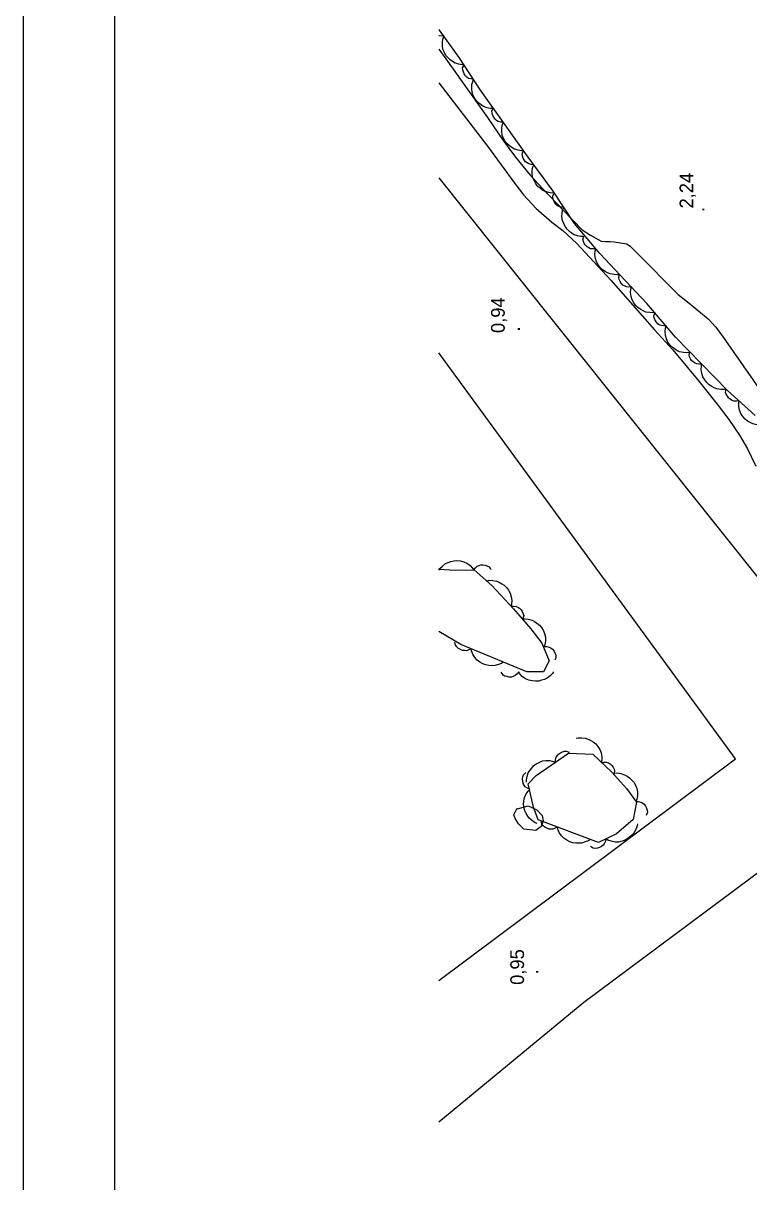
# Model space of a CAD drawing. Extents: x 747954 to 748544, y 4317181 to 4318208.
# Drawn here: x 747954.5 to 748034, y 4317620.4 to 4317747.3 of the extents above; entities that cross this region are included whole.
import ezdxf

# ---------------------------------------------------------------- set-up
doc = ezdxf.new("R2010")
doc.units = 0
doc.linetypes.add('DASHED', pattern=[0])
doc.layers.get('0').update_dxf_attribs({"linetype": 'CONTINUOUS'})
for name, color, linetype in [('11', 7, 'CONTINUOUS'), ('21', 7, 'CONTINUOUS'), ('44', 7, 'CONTINUOUS'), ('48', 7, 'CONTINUOUS'), ('53', 7, 'CONTINUOUS'), ('PATTERN_CLASS', 7, 'CONTINUOUS')]:
    doc.layers.add(name, color=color, linetype=linetype)

msp = doc.modelspace()

# ---------------------------------------------------------------- linework, layer by layer
at = {"layer": '11', "color": 0, "linetype": 'DASHED'}
for points in [[(748000, 4317730.39), (748047.04, 4317671.48), (748099.46, 4317601.11)], [(748000, 4317642.55), (748032.47, 4317666.8), (748000, 4317711.22)], [(748088.17, 4317591.9), (748039.01, 4317657.33), (748015.85, 4317640.14), (748000, 4317627.04)]]:
    msp.add_lwpolyline(points, dxfattribs=at)
at = {"layer": '21', "color": 0, "linetype": 'CONTINUOUS'}
msp.add_lwpolyline([(748008.56, 4317661.39), (748008.61, 4317661.34), (748009.78, 4317661.66), (748010.71, 4317661.23), (748011.3, 4317660.61), (748011.43, 4317660), (748011.19, 4317659.4), (748010.63, 4317658.96), (748009.3, 4317659.1), (748008.7, 4317659.67), (748008.35, 4317660.28), (748008.19, 4317660.67), (748008.56, 4317661.39)], dxfattribs=at)
at = {"layer": '44', "color": 0, "linetype": 'CONTINUOUS'}
for points in [[(748000, 4317744.45), (748000.77, 4317743.41), (748005.33, 4317736.98), (748007.03, 4317734.46), (748008.4, 4317732.64), (748009.98, 4317730.69), (748011.37, 4317729.17), (748013.59, 4317726.83), (748015.7, 4317724.71), (748016.58, 4317724.09), (748017.76, 4317723.44), (748018.24, 4317723.41), (748018.74, 4317723.41), (748019.19, 4317723.39), (748020.58, 4317723.17), (748020.95, 4317722.91), (748021.62, 4317722.21), (748026.2, 4317717.6), (748027.21, 4317716.82), (748029.48, 4317714.96), (748030.33, 4317714.05), (748031.12, 4317712.96), (748041.82, 4317697.63)], [(748000, 4317740.79), (748005.31, 4317733.84), (748008.3, 4317729.78), (748009.27, 4317728.51), (748010.66, 4317727.02), (748012.36, 4317725.53), (748013.58, 4317724.61), (748015.09, 4317723.19), (748018.81, 4317719.19), (748023.6, 4317713.76), (748025.62, 4317711.57), (748028.46, 4317708.14), (748030.47, 4317705.61), (748031.75, 4317703.92), (748032.89, 4317702.21), (748033.77, 4317700.71), (748034.68, 4317698.84)]]:
    msp.add_lwpolyline(points, dxfattribs=at)
at = {"layer": '53', "color": 0, "linetype": 'CONTINUOUS'}
for points in [[(748002.77, 4317742.77), (748002.54, 4317742.75), (748002.18, 4317742.82), (748001.77, 4317742.94), (748001.5, 4317743.1), (748001.24, 4317743.3), (748001, 4317743.51), (748000.78, 4317743.78), (748000.6, 4317744.11), (748000.45, 4317744.47), (748000.38, 4317744.85), (748000.39, 4317745.29), (748000.47, 4317745.65), (748000.56, 4317745.87), (748000, 4317745.93)], [(748005.89, 4317737.98), (748005.66, 4317737.97), (748005.3, 4317738.05), (748004.9, 4317738.19), (748004.64, 4317738.36), (748004.39, 4317738.57), (748004.15, 4317738.78), (748003.94, 4317739.06), (748003.77, 4317739.39), (748003.64, 4317739.76), (748003.59, 4317740.14), (748003.61, 4317740.58), (748003.7, 4317740.94), (748003.8, 4317741.16), (748003.53, 4317741.2), (748003.25, 4317741.27), (748003.07, 4317741.4), (748002.91, 4317741.53), (748002.77, 4317741.75), (748002.68, 4317741.95), (748002.61, 4317742.2), (748002.6, 4317742.42), (748002.68, 4317742.6), (748002.74, 4317742.75)], [(748009.26, 4317733.35), (748009.03, 4317733.34), (748008.67, 4317733.41), (748008.27, 4317733.53), (748007.99, 4317733.69), (748007.74, 4317733.89), (748007.49, 4317734.09), (748007.27, 4317734.37), (748007.09, 4317734.69), (748006.94, 4317735.05), (748006.88, 4317735.43), (748006.89, 4317735.87), (748006.96, 4317736.23), (748007.06, 4317736.46), (748006.78, 4317736.48), (748006.5, 4317736.55), (748006.32, 4317736.67), (748006.15, 4317736.8), (748006, 4317737.01), (748005.9, 4317737.21), (748005.83, 4317737.45), (748005.81, 4317737.67), (748005.88, 4317737.86), (748005.94, 4317738.01)], [(748012.63, 4317728.73), (748012.4, 4317728.71), (748012.04, 4317728.78), (748011.63, 4317728.89), (748011.36, 4317729.05), (748011.1, 4317729.25), (748010.85, 4317729.45), (748010.63, 4317729.72), (748010.45, 4317730.04), (748010.29, 4317730.4), (748010.22, 4317730.79), (748010.23, 4317731.22), (748010.3, 4317731.58), (748010.39, 4317731.81), (748010.12, 4317731.83), (748009.83, 4317731.9), (748009.65, 4317732.01), (748009.48, 4317732.14), (748009.33, 4317732.35), (748009.23, 4317732.55), (748009.16, 4317732.79), (748009.13, 4317733.01), (748009.2, 4317733.2), (748009.26, 4317733.35)], [(748015.79, 4317723.96), (748015.55, 4317723.95), (748015.19, 4317724.03), (748014.8, 4317724.16), (748014.53, 4317724.33), (748014.28, 4317724.54), (748014.04, 4317724.76), (748013.83, 4317725.04), (748013.66, 4317725.37), (748013.52, 4317725.73), (748013.47, 4317726.12), (748013.5, 4317726.55), (748013.58, 4317726.91), (748013.68, 4317727.14), (748013.41, 4317727.17), (748013.13, 4317727.25), (748012.95, 4317727.37), (748012.79, 4317727.5), (748012.65, 4317727.72), (748012.56, 4317727.93), (748012.49, 4317728.17), (748012.48, 4317728.39), (748012.56, 4317728.57), (748012.62, 4317728.72)], [(748019.77, 4317719.83), (748019.54, 4317719.78), (748019.17, 4317719.8), (748018.76, 4317719.86), (748018.46, 4317719.99), (748018.19, 4317720.15), (748017.92, 4317720.32), (748017.66, 4317720.56), (748017.44, 4317720.86), (748017.24, 4317721.2), (748017.13, 4317721.57), (748017.08, 4317722), (748017.1, 4317722.37), (748017.17, 4317722.61), (748016.89, 4317722.6), (748016.6, 4317722.63), (748016.4, 4317722.72), (748016.22, 4317722.82), (748016.05, 4317723.01), (748015.92, 4317723.2), (748015.82, 4317723.43), (748015.77, 4317723.64), (748015.82, 4317723.84), (748015.85, 4317723.99)], [(748023.68, 4317715.65), (748023.45, 4317715.6), (748023.08, 4317715.63), (748022.67, 4317715.69), (748022.37, 4317715.81), (748022.1, 4317715.98), (748021.83, 4317716.15), (748021.57, 4317716.39), (748021.35, 4317716.69), (748021.15, 4317717.03), (748021.04, 4317717.4), (748020.99, 4317717.83), (748021.02, 4317718.2), (748021.08, 4317718.44), (748020.81, 4317718.43), (748020.52, 4317718.46), (748020.32, 4317718.55), (748020.14, 4317718.65), (748019.96, 4317718.84), (748019.84, 4317719.03), (748019.74, 4317719.26), (748019.69, 4317719.48), (748019.74, 4317719.67), (748019.77, 4317719.83)], [(748027.36, 4317711.27), (748027.13, 4317711.23), (748026.76, 4317711.27), (748026.35, 4317711.35), (748026.06, 4317711.49), (748025.79, 4317711.67), (748025.53, 4317711.85), (748025.29, 4317712.1), (748025.08, 4317712.41), (748024.9, 4317712.76), (748024.8, 4317713.13), (748024.77, 4317713.57), (748024.81, 4317713.93), (748024.89, 4317714.17), (748024.61, 4317714.17), (748024.32, 4317714.21), (748024.13, 4317714.31), (748023.96, 4317714.42), (748023.79, 4317714.62), (748023.67, 4317714.81), (748023.58, 4317715.05), (748023.54, 4317715.26), (748023.59, 4317715.46), (748023.63, 4317715.61)], [(748031.45, 4317707.26), (748031.22, 4317707.21), (748030.86, 4317707.23), (748030.44, 4317707.29), (748030.14, 4317707.4), (748029.86, 4317707.56), (748029.59, 4317707.73), (748029.33, 4317707.97), (748029.1, 4317708.26), (748028.9, 4317708.59), (748028.78, 4317708.96), (748028.72, 4317709.4), (748028.74, 4317709.76), (748028.8, 4317710), (748028.52, 4317709.98), (748028.24, 4317710.01), (748028.04, 4317710.1), (748027.86, 4317710.2), (748027.67, 4317710.39), (748027.55, 4317710.57), (748027.44, 4317710.8), (748027.39, 4317711.01), (748027.43, 4317711.21), (748027.46, 4317711.36)], [(748035.68, 4317703.41), (748035.45, 4317703.34), (748035.09, 4317703.34), (748034.67, 4317703.37), (748034.37, 4317703.47), (748034.08, 4317703.61), (748033.79, 4317703.76), (748033.52, 4317703.98), (748033.27, 4317704.26), (748033.05, 4317704.58), (748032.91, 4317704.94), (748032.82, 4317705.37), (748032.82, 4317705.74), (748032.86, 4317705.98), (748032.59, 4317705.94), (748032.3, 4317705.95), (748032.1, 4317706.03), (748031.91, 4317706.12), (748031.71, 4317706.29), (748031.58, 4317706.47), (748031.45, 4317706.69), (748031.39, 4317706.9), (748031.42, 4317707.1), (748031.44, 4317707.25)], [(748000, 4317687.44), (748000.12, 4317687.64), (748000.38, 4317687.9), (748000.71, 4317688.16), (748001, 4317688.29), (748001.31, 4317688.39), (748001.62, 4317688.47), (748001.97, 4317688.49), (748002.34, 4317688.46), (748002.72, 4317688.37), (748003.07, 4317688.2), (748003.42, 4317687.95), (748003.68, 4317687.68), (748003.81, 4317687.47), (748003.99, 4317687.68), (748004.2, 4317687.87), (748004.4, 4317687.96), (748004.6, 4317688.02), (748004.86, 4317688.02), (748005.08, 4317687.98), (748005.32, 4317687.9), (748005.51, 4317687.8), (748005.63, 4317687.63), (748005.72, 4317687.5)], [(748005.29, 4317686.29), (748005.52, 4317686.34), (748005.89, 4317686.31), (748006.3, 4317686.25), (748006.6, 4317686.13), (748006.88, 4317685.96), (748007.15, 4317685.79), (748007.4, 4317685.55), (748007.62, 4317685.25), (748007.82, 4317684.91), (748007.93, 4317684.54), (748007.98, 4317684.11), (748007.96, 4317683.74), (748007.89, 4317683.5), (748008.17, 4317683.51), (748008.46, 4317683.48), (748008.65, 4317683.39), (748008.83, 4317683.29), (748009.01, 4317683.1), (748009.13, 4317682.91), (748009.24, 4317682.68), (748009.29, 4317682.47), (748009.24, 4317682.27), (748009.21, 4317682.12)], [(748009.2, 4317682.11), (748009.43, 4317682.13), (748009.79, 4317682.07), (748010.2, 4317681.97), (748010.48, 4317681.82), (748010.74, 4317681.63), (748011, 4317681.44), (748011.23, 4317681.17), (748011.42, 4317680.86), (748011.58, 4317680.5), (748011.66, 4317680.12), (748011.67, 4317679.69), (748011.61, 4317679.32), (748011.53, 4317679.09), (748011.8, 4317679.08), (748012.09, 4317679.02), (748012.28, 4317678.91), (748012.45, 4317678.79), (748012.61, 4317678.59), (748012.71, 4317678.39), (748012.79, 4317678.15), (748012.82, 4317677.93), (748012.76, 4317677.74), (748012.71, 4317677.59)], [(748007.05, 4317677.38), (748006.86, 4317677.24), (748006.51, 4317677.11), (748006.11, 4317677), (748005.79, 4317676.99), (748005.47, 4317677.02), (748005.15, 4317677.07), (748004.82, 4317677.18), (748004.5, 4317677.36), (748004.18, 4317677.59), (748003.92, 4317677.88), (748003.7, 4317678.26), (748003.57, 4317678.6), (748003.53, 4317678.85), (748003.29, 4317678.72), (748003.01, 4317678.63), (748002.79, 4317678.64), (748002.59, 4317678.66), (748002.35, 4317678.76), (748002.16, 4317678.88), (748001.97, 4317679.04), (748001.83, 4317679.22), (748001.8, 4317679.42), (748001.76, 4317679.57)], [(748012.55, 4317676.33), (748012.43, 4317676.13), (748012.17, 4317675.88), (748011.84, 4317675.61), (748011.55, 4317675.48), (748011.24, 4317675.39), (748010.93, 4317675.3), (748010.58, 4317675.28), (748010.21, 4317675.32), (748009.83, 4317675.4), (748009.48, 4317675.57), (748009.13, 4317675.82), (748008.87, 4317676.09), (748008.74, 4317676.3), (748008.56, 4317676.09), (748008.35, 4317675.9), (748008.15, 4317675.81), (748007.95, 4317675.75), (748007.69, 4317675.75), (748007.47, 4317675.79), (748007.23, 4317675.86), (748007.03, 4317675.97), (748006.92, 4317676.14), (748006.83, 4317676.27)], [(748015.02, 4317669.04), (748015.25, 4317669.1), (748015.62, 4317669.1), (748016.03, 4317669.06), (748016.33, 4317668.96), (748016.62, 4317668.81), (748016.9, 4317668.65), (748017.17, 4317668.43), (748017.41, 4317668.14), (748017.62, 4317667.82), (748017.76, 4317667.45), (748017.84, 4317667.02), (748017.83, 4317666.66), (748017.78, 4317666.41), (748018.06, 4317666.44), (748018.35, 4317666.43), (748018.55, 4317666.35), (748018.74, 4317666.26), (748018.92, 4317666.08), (748019.06, 4317665.9), (748019.18, 4317665.67), (748019.24, 4317665.46), (748019.2, 4317665.26), (748019.18, 4317665.11)], [(748009.6, 4317664.26), (748009.59, 4317664.5), (748009.67, 4317664.86), (748009.79, 4317665.26), (748009.96, 4317665.53), (748010.16, 4317665.78), (748010.37, 4317666.02), (748010.65, 4317666.24), (748010.98, 4317666.41), (748011.34, 4317666.56), (748011.72, 4317666.61), (748012.16, 4317666.6), (748012.52, 4317666.52), (748012.75, 4317666.42), (748012.77, 4317666.69), (748012.85, 4317666.98), (748012.97, 4317667.15), (748013.1, 4317667.32), (748013.31, 4317667.47), (748013.52, 4317667.56), (748013.76, 4317667.63), (748013.98, 4317667.64), (748014.16, 4317667.57), (748014.31, 4317667.51)], [(748010.76, 4317659.73), (748010.54, 4317659.8), (748010.24, 4317660.01), (748009.91, 4317660.27), (748009.72, 4317660.53), (748009.57, 4317660.81), (748009.42, 4317661.1), (748009.32, 4317661.43), (748009.28, 4317661.8), (748009.29, 4317662.19), (748009.37, 4317662.57), (748009.55, 4317662.97), (748009.76, 4317663.27), (748009.94, 4317663.45), (748009.69, 4317663.58), (748009.46, 4317663.75), (748009.34, 4317663.93), (748009.23, 4317664.11), (748009.18, 4317664.36), (748009.17, 4317664.59), (748009.19, 4317664.84), (748009.26, 4317665.05), (748009.4, 4317665.19), (748009.51, 4317665.31)], [(748019.33, 4317665.22), (748019.56, 4317665.25), (748019.92, 4317665.18), (748020.32, 4317665.06), (748020.6, 4317664.91), (748020.86, 4317664.71), (748021.1, 4317664.5), (748021.33, 4317664.23), (748021.51, 4317663.91), (748021.66, 4317663.55), (748021.73, 4317663.17), (748021.73, 4317662.73), (748021.66, 4317662.37), (748021.57, 4317662.14), (748021.84, 4317662.12), (748022.13, 4317662.06), (748022.31, 4317661.94), (748022.47, 4317661.82), (748022.63, 4317661.61), (748022.73, 4317661.41), (748022.8, 4317661.16), (748022.83, 4317660.95), (748022.75, 4317660.76), (748022.7, 4317660.61)], [(748016.55, 4317657.98), (748016.37, 4317657.84), (748016.02, 4317657.7), (748015.62, 4317657.57), (748015.31, 4317657.55), (748014.98, 4317657.58), (748014.67, 4317657.61), (748014.33, 4317657.72), (748014, 4317657.88), (748013.68, 4317658.1), (748013.41, 4317658.38), (748013.17, 4317658.75), (748013.03, 4317659.09), (748012.99, 4317659.33), (748012.74, 4317659.2), (748012.47, 4317659.1), (748012.26, 4317659.1), (748012.05, 4317659.11), (748011.8, 4317659.2), (748011.61, 4317659.32), (748011.42, 4317659.48), (748011.28, 4317659.65), (748011.23, 4317659.84), (748011.2, 4317660)], [(748021.73, 4317659.69), (748021.71, 4317659.46), (748021.58, 4317659.12), (748021.39, 4317658.74), (748021.19, 4317658.49), (748020.95, 4317658.28), (748020.7, 4317658.07), (748020.4, 4317657.9), (748020.05, 4317657.77), (748019.67, 4317657.69), (748019.28, 4317657.69), (748018.85, 4317657.77), (748018.51, 4317657.91), (748018.3, 4317658.04), (748018.23, 4317657.77), (748018.11, 4317657.5), (748017.97, 4317657.34), (748017.81, 4317657.2), (748017.58, 4317657.09), (748017.36, 4317657.03), (748017.11, 4317657), (748016.89, 4317657.01), (748016.72, 4317657.12), (748016.58, 4317657.2)]]:
    msp.add_lwpolyline(points, dxfattribs=at)
at = {"layer": 'PATTERN_CLASS', "color": 0, "linetype": 'CONTINUOUS'}
for points in [[(748034.61, 4317704.38), (748031.6, 4317707.11), (748025.91, 4317712.96), (748022.76, 4317716.63), (748020.44, 4317719.11), (748017.62, 4317722.11), (748014.84, 4317725.38), (748012.42, 4317729.02), (748009.76, 4317732.66), (748007.25, 4317736.17), (748004.57, 4317739.98), (748002.21, 4317743.55), (748000.08, 4317746.53), (748000, 4317746.62)], [(748000, 4317687.56), (748001.81, 4317687.46), (748003.85, 4317687.48), (748005.79, 4317685.76), (748008.18, 4317683.21), (748010.05, 4317681.01), (748011.27, 4317679.44), (748012.08, 4317677.51), (748011.46, 4317676.32), (748009.63, 4317676.3), (748002.42, 4317679.3), (748000, 4317680.73)], [(748009.79, 4317664.05), (748010.64, 4317664.98), (748014.18, 4317667.42), (748016.84, 4317667.32), (748018.89, 4317665.38), (748020.55, 4317663.55), (748021.64, 4317662.06), (748021.26, 4317660.17), (748019.46, 4317658.59), (748017.48, 4317657.63), (748010.87, 4317660.12), (748010.36, 4317661.52), (748009.79, 4317664.05)]]:
    msp.add_lwpolyline(points, dxfattribs=at)

# ---------------------------------------------------------------- texts
at = {"layer": '48', "color": 0, "linetype": 'CONTINUOUS'}
for s, p in [(' 2,24', (748027.85, 4317726.47)), ('.', (748029.07, 4317726.64)), (' 0,94', (748007.21, 4317712.84)), ('.', (748008.87, 4317713.56)), (' 0,95', (748009.32, 4317641.5)), ('.', (748010.87, 4317643.21))]:
    msp.add_text(s, height=1.5, rotation=90, dxfattribs=at).set_placement(p)

# ---------------------------------------------------------------- meshes
at = {"color": 0, "linetype": 'CONTINUOUS'}
mesh = msp.add_polyface(dxfattribs=at)
corners = [(747954.5, 4317181), (747954.5, 4317181), (747954.5, 4317371.96), (748262.5, 4317181), (747954.5, 4317546.49), (748544, 4317181), (747954.5, 4318207.5), (748544, 4317842.01), (748544, 4318207.5)]
mesh.append_faces([[corners[k] for k in face] for face in [(0, 1, 3, 2), (2, 3, 5, 4), (4, 5, 7, 6), (6, 7, 8, 8)]], dxfattribs={"vtx0": -1, "vtx2": -1, "color": 0})
mesh = msp.add_polyface(dxfattribs=at)
corners = [(747964.5, 4317191), (747964.5, 4317191), (747964.5, 4317375.76), (748262.5, 4317191), (747964.5, 4317544.09), (748534, 4317191), (747964.5, 4318011), (748534, 4317657.91), (748262.5, 4318011), (748534, 4317842.67), (748534, 4318011)]
mesh.append_faces([[corners[k] for k in face] for face in [(0, 1, 3, 2), (2, 3, 5, 4), (4, 5, 7, 6), (6, 7, 9, 8), (8, 9, 10, 10)]], dxfattribs={"vtx0": -1, "vtx2": -1, "color": 0})

doc.saveas('drawing.dxf')
